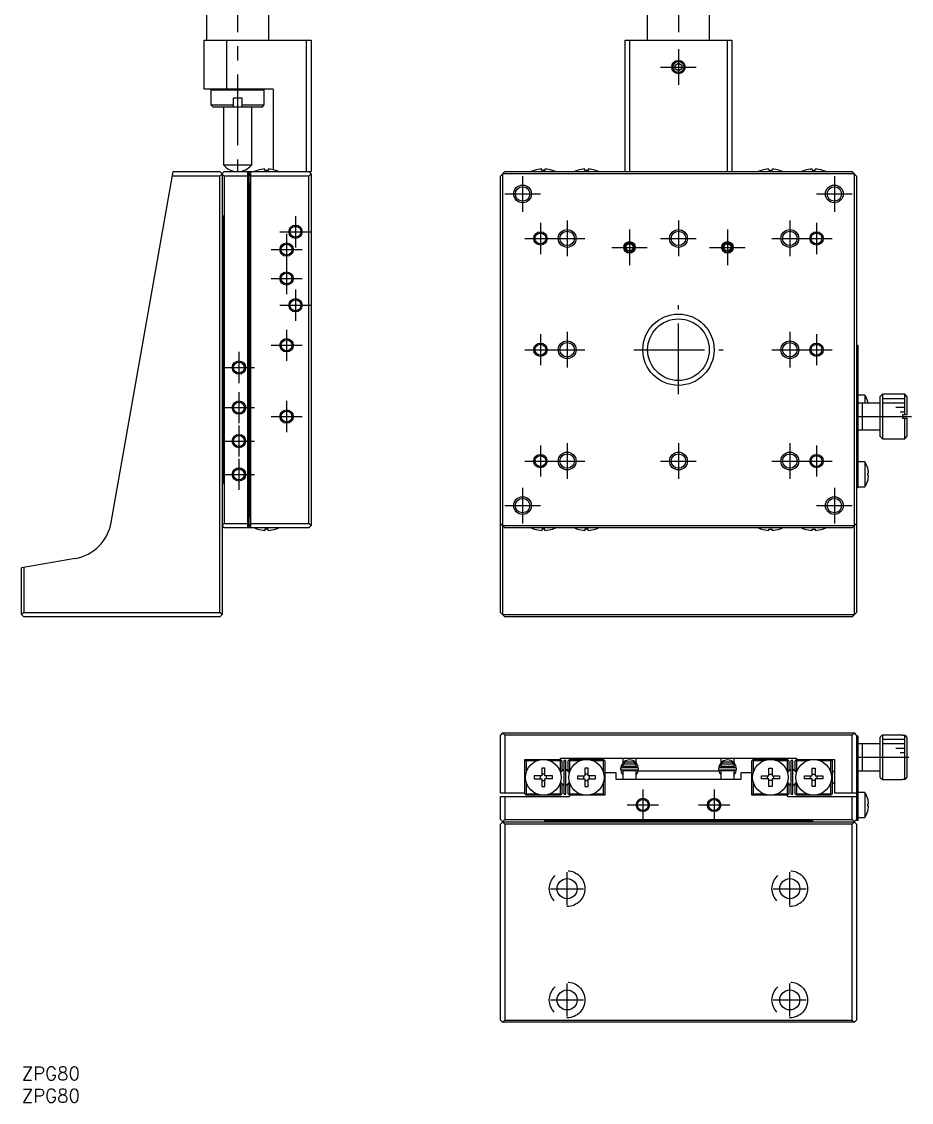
# Model space of a CAD drawing. Extents: x 0 to 448, y -8 to 412.
# Drawn here: x 0 to 199.8, y -8 to 234.7 of the extents above; entities that cross this region are included whole.
import ezdxf

# ---------------------------------------------------------------- set-up
doc = ezdxf.new("R2010")
doc.units = 0
doc.header["$LTSCALE"] = 0.5
doc.linetypes.add('CENTER', pattern=[50.8, 31.75, -6.35, 6.35, -6.35])
doc.linetypes.add('DASHED', pattern=[19.05, 12.7, -6.35])
for name, color, linetype in [('MSM_CENTER', 1, 'CENTER'), ('MSM_CONTINUOUS', 7, 'CONTINUOUS'), ('MSM_DASHED', 4, 'DASHED'), ('MSM_NARROW', 5, 'CONTINUOUS'), ('MSM_PART_NUMBER', 7, 'CONTINUOUS')]:
    doc.layers.add(name, color=color, linetype=linetype)
doc.styles.get("Standard").update_dxf_attribs({"font": 'txt.shx', "height": 3, "bigfont": 'bigfont.shx'})

# ---------------------------------------------------------------- blocks, each defined once
blk = doc.blocks.new('*U2')
at = {"layer": 'MSM_PART_NUMBER'}
blk.add_text('ZPG80', height=3, dxfattribs=at).set_placement((0, -3))
blk = doc.blocks.new('*U3')
at = {"layer": 'MSM_PART_NUMBER'}
blk.add_text('ZPG80', height=3, dxfattribs=at).set_placement((0, -8))

msp = doc.modelspace()

# ---------------------------------------------------------------- linework, layer by layer
at = {"layer": 'MSM_CENTER'}
for p, q in [((48.5, 299.041977), (48.5, 201.041977)), ((147.494689, 299.041977), (147.494689, 230.541977)), ((147.494689, 228.541977), (147.494689, 220.541977)), ((143.494689, 224.541977), (151.494689, 224.541977)), ((112.494689, 200.041977), (112.494689, 192.041977)), ((182.494689, 200.041977), (182.494689, 192.041977)), ((108.494689, 196.041977), (116.494689, 196.041977)), ((178.494689, 196.041977), (186.494689, 196.041977)), ((61.5, 191.041977), (61.5, 184.041977)), ((116.494689, 189.541977), (116.494689, 182.541977)), ((122.494689, 190.041977), (122.494689, 182.041977)), ((147.494689, 190.041977), (147.494689, 182.041977)), ((172.494689, 190.041977), (172.494689, 182.041977)), ((178.494689, 189.541977), (178.494689, 182.541977)), ((58, 187.541977), (65, 187.541977)), ((59.5, 187.041977), (59.5, 173.541977)), ((136.494689, 188.041977), (136.494689, 180.041977)), ((158.494689, 188.041977), (158.494689, 180.041977)), ((112.994689, 186.041977), (126.494689, 186.041977)), ((143.494689, 186.041977), (151.494689, 186.041977)), ((168.494689, 186.041977), (181.994689, 186.041977)), ((56, 183.541977), (63, 183.541977)), ((132.494689, 184.041977), (140.494689, 184.041977)), ((154.494689, 184.041977), (162.494689, 184.041977)), ((56, 177.041977), (63, 177.041977)), ((61.5, 174.541977), (61.5, 167.541977)), ((58, 171.041977), (65, 171.041977)), ((147.494689, 151.041977), (147.494689, 171.041977)), ((59.5, 165.541977), (59.5, 158.541977)), ((116.494689, 164.541977), (116.494689, 157.541977)), ((122.494689, 165.041977), (122.494689, 157.041977)), ((172.494689, 165.041977), (172.494689, 157.041977)), ((178.494689, 164.541977), (178.494689, 157.541977)), ((48.8, 160.541977), (48.8, 153.541977)), ((56, 162.041977), (63, 162.041977)), ((112.994689, 161.041977), (126.494689, 161.041977)), ((137.494689, 161.041977), (157.494689, 161.041977)), ((168.494689, 161.041977), (181.994689, 161.041977)), ((45.3, 157.041977), (52.3, 157.041977)), ((48.8, 151.541977), (48.8, 144.541977)), ((59.5, 149.541977), (59.5, 142.541977)), ((45.3, 148.041977), (52.3, 148.041977)), ((56, 146.041977), (63, 146.041977)), ((187.794689, 146.041977), (199.794689, 146.041977)), ((48.8, 144.041977), (48.8, 137.041977)), ((45.3, 140.541977), (52.3, 140.541977)), ((116.494689, 139.541977), (116.494689, 132.541977)), ((122.494689, 140.041977), (122.494689, 132.041977)), ((147.494689, 140.041977), (147.494689, 132.041977)), ((172.494689, 140.041977), (172.494689, 132.041977)), ((178.494689, 139.541977), (178.494689, 132.541977)), ((48.8, 136.541977), (48.8, 129.541977)), ((112.994689, 136.041977), (126.494689, 136.041977)), ((143.494689, 136.041977), (151.494689, 136.041977)), ((168.494689, 136.041977), (181.994689, 136.041977)), ((45.3, 133.041977), (52.3, 133.041977)), ((112.494689, 130.041977), (112.494689, 122.041977)), ((182.494689, 130.041977), (182.494689, 122.041977)), ((108.494689, 126.041977), (116.494689, 126.041977)), ((178.494689, 126.041977), (186.494689, 126.041977)), ((187.794689, 69.5), (199.244689, 69.5)), ((139.494689, 62.3), (139.494689, 55.3)), ((155.494689, 62.3), (155.494689, 55.3)), ((135.994689, 58.8), (142.994689, 58.8)), ((151.994689, 58.8), (158.994689, 58.8)), ((122.494689, 36.3), (122.494689, 43.7)), ((172.494689, 36.3), (172.494689, 43.7)), ((118.794689, 40), (126.194689, 40)), ((168.794689, 40), (176.194689, 40)), ((122.494689, 11.3), (122.494689, 18.7)), ((172.494689, 11.3), (172.494689, 18.7)), ((118.794689, 15), (126.194689, 15)), ((168.794689, 15), (176.194689, 15))]:
    msp.add_line(p, q, dxfattribs=at)
at = {"layer": 'MSM_CONTINUOUS'}
for p, q in [((41.5, 247.541977), (41.5, 230.541977)), ((55.5, 230.541977), (55.5, 247.541977)), ((140.494689, 247.541977), (140.494689, 230.541977)), ((154.494689, 230.541977), (154.494689, 247.541977)), ((41, 219.541977), (41, 230.541977)), ((41, 230.541977), (65, 230.541977)), ((46, 230.541977), (46, 219.541977)), ((64, 201.041977), (64, 230.541977)), ((65, 230.541977), (65, 201.041977)), ((135.494689, 201.041977), (135.494689, 230.541977)), ((135.494689, 230.541977), (159.494689, 230.541977)), ((136.494689, 230.541977), (136.494689, 201.041977)), ((158.494689, 201.041977), (158.494689, 230.541977)), ((159.494689, 230.541977), (159.494689, 201.041977)), ((146.744689, 224.97499), (147.494689, 225.408003)), ((146.744689, 224.108965), (146.744689, 224.97499)), ((147.494689, 223.675952), (146.744689, 224.108965)), ((147.494689, 225.408003), (148.244689, 224.97499)), ((148.244689, 224.108965), (147.494689, 223.675952)), ((148.244689, 224.97499), (148.244689, 224.108965)), ((56.5, 219.541977), (41, 219.541977)), ((42.7, 219.541977), (42.5, 219.341977)), ((42.5, 219.341977), (42.5, 216.041977)), ((54.5, 219.341977), (42.5, 219.341977)), ((54.5, 219.341977), (54.3, 219.541977)), ((54.5, 216.041977), (54.5, 219.341977)), ((56.5, 219.541977), (56.5, 201.456279)), ((42.5, 216.041977), (47.499999, 216.041977)), ((42.5, 216.041977), (43, 215.541977)), ((49.499999, 217.541977), (47.499999, 217.541977)), ((47.499999, 217.541977), (47.499999, 215.541977)), ((49.499999, 215.541977), (49.499999, 217.541977)), ((49.499999, 216.041977), (54.5, 216.041977)), ((54, 215.541977), (54.5, 216.041977)), ((54, 215.541977), (43, 215.541977)), ((45.325, 215.541977), (45.325, 202.609157)), ((51.675, 202.609157), (51.675, 215.541977)), ((45.325, 202.609157), (51.675, 202.609157)), ((54.64, 201.30456), (54.64, 201.622008)), ((55.36, 201.622008), (55.36, 201.30456)), ((116.784689, 201.30456), (116.784689, 201.622008)), ((117.504689, 201.622008), (117.504689, 201.30456)), ((126.484689, 201.30456), (126.484689, 201.622008)), ((127.204689, 201.622008), (127.204689, 201.30456)), ((167.784689, 201.622008), (167.784689, 201.30456)), ((168.504689, 201.30456), (168.504689, 201.622008)), ((177.484689, 201.622008), (177.484689, 201.30456)), ((178.204689, 201.30456), (178.204689, 201.622008)), ((20.110243, 122.269259), (34, 201.041977)), ((44.5, 200.041977), (33.823673, 200.041977)), ((34, 201.041977), (44.5, 201.041977)), ((44.5, 200.041977), (45.5, 201.041977)), ((45.5, 200.041977), (44.5, 201.041977)), ((44.5, 102.041977), (44.5, 200.041977)), ((45, 200.541977), (45, 101.541977)), ((45.5, 201.041977), (65, 201.041977)), ((45.5, 200.041977), (45.5, 122.041977)), ((50.7, 200.041977), (45.5, 200.041977)), ((50.7, 201.041977), (50.7, 121.041977)), ((51, 201.041977), (51, 121.041977)), ((51, 200.265453), (51.5, 200.265453)), ((51.5, 121.041977), (51.5, 201.041977)), ((64.5, 200.041977), (51.5, 200.041977)), ((52.964569, 201.30456), (52.960156, 201.313609)), ((55.36, 201.30456), (54.64, 201.30456)), ((57.039844, 201.313609), (57.03543, 201.30456)), ((65, 200.541977), (64.5, 201.041977)), ((64.5, 200.041977), (65, 200.541977)), ((64.5, 122.041977), (64.5, 200.041977)), ((65, 200.541977), (65, 121.541977)), ((107.494689, 200.041977), (108.494689, 201.041977)), ((107.494689, 102.041977), (107.494689, 200.041977)), ((186.994689, 200.541977), (107.994689, 200.541977)), ((107.994689, 200.541977), (107.994689, 101.541977)), ((108.494689, 201.041977), (186.494689, 201.041977)), ((115.109259, 201.30456), (115.104845, 201.313609)), ((117.504689, 201.30456), (116.784689, 201.30456)), ((119.184533, 201.313609), (119.18012, 201.30456)), ((124.809259, 201.30456), (124.804845, 201.313609)), ((127.204689, 201.30456), (126.484689, 201.30456)), ((128.884533, 201.313609), (128.88012, 201.30456)), ((166.104845, 201.313609), (166.109259, 201.30456)), ((167.784689, 201.30456), (168.504689, 201.30456)), ((170.18012, 201.30456), (170.184533, 201.313609)), ((175.804845, 201.313609), (175.809259, 201.30456)), ((177.484689, 201.30456), (178.204689, 201.30456)), ((179.88012, 201.30456), (179.884533, 201.313609)), ((186.494689, 201.041977), (187.494689, 200.041977)), ((186.994689, 101.541977), (186.994689, 200.541977)), ((187.494689, 200.041977), (187.494689, 102.041977)), ((51, 198.541977), (51.5, 198.541977)), ((51.3, 198.541977), (51, 198.241977)), ((51.15, 198.391977), (51.3, 198.241977)), ((51.3, 198.241977), (51.3, 123.841977)), ((51.5, 198.241977), (51.3, 198.241977)), ((45, 191.241977), (45.2, 191.041977)), ((45.2, 191.041977), (45.2, 131.041977)), ((187.494689, 162.041977), (187.794689, 162.041977)), ((187.794689, 162.041977), (187.794689, 130.041977)), ((189.337152, 150.841977), (187.794689, 150.841977)), ((189.337152, 150.841977), (189.337152, 149.041977)), ((193.294689, 151.041977), (192.794689, 150.541977)), ((192.794689, 141.541977), (192.794689, 150.541977)), ((193.294689, 151.041977), (193.294689, 141.041977)), ((198.294689, 151.041977), (193.294689, 151.041977)), ((198.294689, 146.441977), (198.294689, 151.041977)), ((198.794689, 150.541977), (198.294689, 151.041977)), ((198.794689, 150.541977), (198.794689, 146.441977)), ((192.794689, 149.041977), (187.794689, 149.041977)), ((188.794689, 143.041977), (188.794689, 149.041977)), ((189.987894, 149.441116), (189.994062, 149.444125)), ((197.794689, 146.441977), (197.794689, 145.641977)), ((198.794689, 146.441977), (197.794689, 146.441977)), ((197.794689, 145.641977), (198.794689, 145.641977)), ((198.294689, 141.041977), (198.294689, 145.641977)), ((198.794689, 145.641977), (198.794689, 141.541977)), ((187.794689, 143.041977), (192.794689, 143.041977)), ((192.794689, 141.541977), (193.294689, 141.041977)), ((193.294689, 141.041977), (198.294689, 141.041977)), ((198.294689, 141.041977), (198.794689, 141.541977)), ((189.337152, 135.841977), (187.794689, 135.841977)), ((189.337152, 135.841977), (189.337152, 130.241977)), ((189.987894, 134.441116), (189.994062, 134.444125)), ((189.987894, 133.301977), (190.181151, 133.301977)), ((189.987894, 132.781977), (189.987894, 133.301977)), ((190.181151, 132.781977), (189.987894, 132.781977)), ((189.994062, 131.63983), (189.987894, 131.642838)), ((45.2, 131.041977), (45, 130.841977)), ((187.794689, 130.041977), (187.494689, 130.041977)), ((187.794689, 130.241977), (189.337152, 130.241977)), ((51, 123.841977), (51.3, 123.541977)), ((51.3, 123.841977), (51.15, 123.691977)), ((51.3, 123.841977), (51.5, 123.841977)), ((45, 121.541977), (45.5, 122.041977)), ((45.5, 121.041977), (45, 121.541977)), ((45.5, 122.041977), (50.7, 122.041977)), ((51, 123.541977), (51.5, 123.541977)), ((51, 121.818502), (51.5, 121.818502)), ((51.5, 122.041977), (64.5, 122.041977)), ((65, 121.541977), (64.5, 122.041977)), ((64.5, 121.041977), (65, 121.541977)), ((108.494689, 121.041977), (107.494689, 122.041977)), ((107.994689, 121.541977), (186.994689, 121.541977)), ((187.494689, 122.041977), (186.494689, 121.041977)), ((64.5, 121.041977), (45.5, 121.041977)), ((52.964569, 120.779395), (52.960156, 120.770346)), ((55.36, 120.779395), (54.64, 120.779395)), ((54.64, 120.779395), (54.64, 120.461946)), ((55.36, 120.461946), (55.36, 120.779395)), ((57.039844, 120.770346), (57.03543, 120.779395)), ((186.494689, 121.041977), (108.494689, 121.041977)), ((115.109259, 120.779395), (115.104845, 120.770346)), ((117.504689, 120.779395), (116.784689, 120.779395)), ((116.784689, 120.779395), (116.784689, 120.461946)), ((117.504689, 120.461946), (117.504689, 120.779395)), ((119.184533, 120.770346), (119.18012, 120.779395)), ((124.809259, 120.779395), (124.804845, 120.770346)), ((127.204689, 120.779395), (126.484689, 120.779395)), ((126.484689, 120.779395), (126.484689, 120.461946)), ((127.204689, 120.461946), (127.204689, 120.779395)), ((128.884533, 120.770346), (128.88012, 120.779395)), ((166.104845, 120.770346), (166.109259, 120.779395)), ((167.784689, 120.779395), (168.504689, 120.779395)), ((167.784689, 120.461946), (167.784689, 120.779395)), ((168.504689, 120.779395), (168.504689, 120.461946)), ((170.18012, 120.779395), (170.184533, 120.770346)), ((175.804845, 120.770346), (175.809259, 120.779395)), ((177.484689, 120.779395), (178.204689, 120.779395)), ((177.484689, 120.461946), (177.484689, 120.779395)), ((178.204689, 120.779395), (178.204689, 120.461946)), ((179.88012, 120.779395), (179.884533, 120.770346)), ((11.998649, 114.157663), (0, 112.041977)), ((0, 101.541977), (0, 112.041977)), ((0.5, 112.130141), (0.5, 102.041977)), ((0.5, 102.041977), (0, 101.541977)), ((0.5, 102.041977), (44.5, 102.041977)), ((45, 101.541977), (44.5, 102.041977)), ((108.494689, 101.041977), (107.494689, 102.041977)), ((187.494689, 102.041977), (186.494689, 101.041977)), ((0, 101.541977), (0.5, 101.041977)), ((44.5, 101.041977), (0.5, 101.041977)), ((44.5, 101.041977), (45, 101.541977)), ((107.994689, 101.541977), (186.994689, 101.541977)), ((186.494689, 101.041977), (108.494689, 101.041977)), ((107.994689, 75), (107.494689, 74.5)), ((107.494689, 61.5), (107.494689, 74.5)), ((108.494689, 74.5), (107.994689, 75)), ((107.994689, 75), (186.994689, 75)), ((108.494689, 74.5), (108.494689, 61.5)), ((186.494689, 74.5), (108.494689, 74.5)), ((186.994689, 75), (186.494689, 74.5)), ((186.494689, 61.5), (186.494689, 74.5)), ((187.494689, 74.5), (186.994689, 75)), ((187.494689, 74.5), (187.494689, 55.3)), ((187.494689, 74.3), (187.794689, 74.3)), ((187.794689, 74.3), (187.794689, 55.3)), ((193.294689, 74.5), (192.794689, 74)), ((192.794689, 65), (192.794689, 74)), ((193.294689, 74.5), (193.294689, 64.5)), ((197.794689, 74.5), (193.294689, 74.5)), ((197.794689, 74.5), (197.794689, 74.483974)), ((197.794689, 74.483974), (198.294689, 74.483974)), ((198.294689, 64.516025), (198.294689, 74.483974)), ((198.294689, 74.483974), (198.794689, 73.982187)), ((198.794689, 73.982187), (198.794689, 65.017813)), ((192.794689, 72.5), (187.794689, 72.5)), ((188.794689, 66.5), (188.794689, 72.5)), ((112.994689, 69), (120.994689, 69)), ((112.994689, 61.3), (112.994689, 69)), ((112.994689, 68.7), (113.294689, 69)), ((113.294689, 68.7), (113.144689, 68.85)), ((115.624821, 68.7), (113.294689, 68.7)), ((113.294689, 68.7), (113.294689, 66.085126)), ((120.994689, 68.7), (118.664558, 68.7)), ((120.994689, 69.3), (173.994689, 69.3)), ((120.994689, 69), (120.994689, 69.3)), ((120.994689, 69), (121.294689, 68.7)), ((121.144689, 68.85), (120.994689, 68.7)), ((120.994689, 66.209708), (120.994689, 68.7)), ((121.294689, 68.7), (121.294689, 66.509708)), ((122.194689, 68.8), (121.794689, 68.8)), ((121.794689, 61.2), (121.794689, 68.8)), ((122.194689, 61.2), (122.194689, 68.8)), ((122.694689, 68.7), (122.994689, 69)), ((122.694689, 66.509708), (122.694689, 68.7)), ((122.994689, 68.7), (122.844689, 68.85)), ((122.994689, 69), (130.694689, 69)), ((122.994689, 68.7), (122.994689, 66.209708)), ((125.324821, 68.7), (122.994689, 68.7)), ((130.694689, 68.7), (128.364558, 68.7)), ((130.694689, 69), (130.994689, 68.7)), ((130.844689, 68.85), (130.694689, 68.7)), ((130.694689, 66.085126), (130.694689, 68.7)), ((130.994689, 68.7), (130.994689, 61)), ((134.994689, 69.3), (134.994689, 68.212667)), ((134.994689, 68), (134.994689, 67.5)), ((137.994689, 68), (134.994689, 68)), ((135.049006, 68), (135.578174, 68.5)), ((135.578174, 68.5), (137.411204, 68.5)), ((137.411204, 68.5), (137.940372, 68)), ((137.994689, 68.25042), (137.994689, 69.3)), ((137.994689, 67.5), (137.994689, 68)), ((156.994689, 69.3), (156.994689, 68.212667)), ((156.994689, 68), (156.994689, 67.5)), ((159.994689, 68), (156.994689, 68)), ((157.049006, 68), (157.578174, 68.5)), ((157.578174, 68.5), (159.411204, 68.5)), ((159.411204, 68.5), (159.940372, 68)), ((159.994689, 68.25042), (159.994689, 69.3)), ((159.994689, 67.5), (159.994689, 68)), ((164.294689, 69), (163.994689, 68.7)), ((163.994689, 61), (163.994689, 68.7)), ((164.294689, 68.7), (164.144689, 68.85)), ((164.294689, 69), (171.994689, 69)), ((164.294689, 68.7), (164.294689, 66.085126)), ((166.624821, 68.7), (164.294689, 68.7)), ((171.994689, 68.7), (169.664558, 68.7)), ((171.994689, 69), (172.294689, 68.7)), ((172.144689, 68.85), (171.994689, 68.7)), ((171.994689, 66.209708), (171.994689, 68.7)), ((172.294689, 68.7), (172.294689, 66.509708)), ((173.194689, 68.8), (172.794689, 68.8)), ((172.794689, 61.2), (172.794689, 68.8)), ((173.194689, 61.2), (173.194689, 68.8)), ((173.694689, 68.7), (173.994689, 69)), ((173.694689, 66.509708), (173.694689, 68.7)), ((173.994689, 68.7), (173.844689, 68.85)), ((173.994689, 69.3), (173.994689, 69)), ((173.994689, 69), (182.494689, 69)), ((173.994689, 68.7), (173.994689, 66.209708)), ((176.324821, 68.7), (173.994689, 68.7)), ((181.694689, 68.7), (179.364558, 68.7)), ((181.994689, 68.7), (181.694689, 69)), ((181.844689, 68.85), (181.694689, 68.7)), ((181.694689, 66.085126), (181.694689, 68.7)), ((181.994689, 68.7), (181.994689, 61.3)), ((182.494689, 69), (182.494689, 61.5)), ((117.504689, 67.03543), (116.784689, 67.03543)), ((116.784689, 67.03543), (116.784689, 65.36)), ((117.504689, 65.688029), (116.784689, 65.688029)), ((117.504689, 65.36), (117.504689, 67.03543)), ((120.966278, 66.181297), (121.294689, 66.509708)), ((121.794689, 66.92132), (120.986644, 66.113275)), ((123.002734, 66.113275), (122.194689, 66.92132)), ((122.194689, 66.850609), (122.987179, 66.058119)), ((122.694684, 66.509703), (123.023101, 66.181297)), ((127.204689, 67.03543), (126.484689, 67.03543)), ((126.484689, 67.03543), (126.484689, 65.36)), ((127.204689, 65.688029), (126.484689, 65.688029)), ((127.204689, 65.36), (127.204689, 67.03543)), ((133.494689, 66), (130.994689, 66)), ((133.494689, 64.5), (133.494689, 66)), ((134.651136, 67.643659), (134.512344, 66.936708)), ((134.612773, 67.445706), (134.611792, 67.409849)), ((134.611792, 67.409849), (134.612601, 67.373988)), ((134.612601, 67.373988), (134.615197, 67.338211)), ((134.615539, 67.481471), (134.612773, 67.445706)), ((134.615197, 67.338211), (134.619572, 67.302607)), ((134.620086, 67.517057), (134.615539, 67.481471)), ((134.619572, 67.302607), (134.625718, 67.267262)), ((134.626402, 67.552376), (134.620086, 67.517057)), ((134.625718, 67.267262), (134.633618, 67.232263)), ((134.634472, 67.587341), (134.626402, 67.552376)), ((134.633618, 67.232263), (134.643254, 67.197697)), ((134.644277, 67.621866), (134.634472, 67.587341)), ((134.643254, 67.197697), (134.654602, 67.163648)), ((134.655792, 67.655864), (134.644277, 67.621866)), ((134.672471, 67.696539), (134.651136, 67.643659)), ((134.654602, 67.163648), (134.667634, 67.1302)), ((134.668252, 67.687509), (134.655792, 67.655864)), ((134.667634, 67.1302), (134.669553, 67.125658)), ((134.669885, 67.689021), (134.668252, 67.687509)), ((134.673196, 67.689808), (134.669885, 67.689021)), ((134.672731, 67.69651), (134.918609, 67.617275)), ((134.68723, 67.729463), (134.672762, 67.696422)), ((134.677609, 67.68989), (134.673196, 67.689808)), ((134.68334, 67.689374), (134.677609, 67.68989)), ((134.690352, 67.688264), (134.68334, 67.689374)), ((134.698597, 67.686568), (134.690352, 67.688264)), ((134.708022, 67.684295), (134.698597, 67.686568)), ((134.718563, 67.681463), (134.708022, 67.684295)), ((134.730149, 67.678089), (134.718563, 67.681463)), ((134.742705, 67.674196), (134.730149, 67.678089)), ((138.286298, 67.13586), (134.736298, 67.13586)), ((134.736298, 66.68586), (138.286298, 66.68586)), ((134.756145, 67.669809), (134.742705, 67.674196)), ((134.770381, 67.664959), (134.756145, 67.669809)), ((134.785318, 67.659677), (134.770381, 67.664959)), ((134.800856, 67.653999), (134.785318, 67.659677)), ((134.816893, 67.647962), (134.800856, 67.653999)), ((134.83332, 67.641607), (134.816893, 67.647962)), ((134.850028, 67.634976), (134.83332, 67.641607)), ((134.866908, 67.628112), (134.850028, 67.634976)), ((134.883845, 67.621063), (134.866908, 67.628112)), ((134.900727, 67.613874), (134.883845, 67.621063)), ((134.917441, 67.606594), (134.900727, 67.613874)), ((134.933878, 67.599271), (134.917441, 67.606594)), ((134.918609, 67.617275), (134.994697, 67.581401)), ((134.949926, 67.591954), (134.933878, 67.599271)), ((134.965479, 67.584692), (134.949926, 67.591954)), ((134.980433, 67.577532), (134.965479, 67.584692)), ((134.994689, 67.570523), (134.980433, 67.577532)), ((134.994689, 67.5), (137.994689, 67.5)), ((134.994689, 66.5), (134.994689, 64.5)), ((138.005799, 66.5), (134.994689, 66.5)), ((135.061827, 67.412598), (135.0624, 67.426236)), ((135.061947, 67.39895), (135.061827, 67.412598)), ((135.062757, 67.385328), (135.061947, 67.39895)), ((135.0624, 67.426236), (135.063663, 67.43983)), ((135.064256, 67.371767), (135.062757, 67.385328)), ((135.063663, 67.43983), (135.065613, 67.453343)), ((135.066439, 67.358304), (135.064256, 67.371767)), ((135.065613, 67.453343), (135.068246, 67.46674)), ((135.069299, 67.344971), (135.066439, 67.358304)), ((135.068246, 67.46674), (135.071553, 67.479987)), ((135.072828, 67.331804), (135.069299, 67.344971)), ((135.071553, 67.479987), (135.075526, 67.493048)), ((135.077015, 67.318836), (135.072828, 67.331804)), ((135.075526, 67.493048), (135.07795, 67.500028)), ((135.081848, 67.3061), (135.077015, 67.318836)), ((135.087314, 67.293627), (135.081848, 67.3061)), ((135.084068, 67.3), (135.494689, 67.3)), ((135.093398, 67.281449), (135.087314, 67.293627)), ((135.100082, 67.269596), (135.093398, 67.281449)), ((135.107349, 67.258096), (135.100082, 67.269596)), ((135.115178, 67.246978), (135.107349, 67.258096)), ((135.12355, 67.236267), (135.115178, 67.246978)), ((135.132441, 67.22599), (135.12355, 67.236267)), ((135.14183, 67.21617), (135.132441, 67.22599)), ((135.151691, 67.206831), (135.14183, 67.21617)), ((135.162, 67.197994), (135.151691, 67.206831)), ((135.17273, 67.189679), (135.162, 67.197994)), ((135.183855, 67.181905), (135.17273, 67.189679)), ((135.195347, 67.17469), (135.183855, 67.181905)), ((135.207179, 67.168049), (135.195347, 67.17469)), ((135.21932, 67.161999), (135.207179, 67.168049)), ((135.231743, 67.156552), (135.21932, 67.161999)), ((135.244417, 67.15172), (135.231743, 67.156552)), ((135.257311, 67.147515), (135.244417, 67.15172)), ((135.270395, 67.143945), (135.257311, 67.147515)), ((135.283638, 67.141019), (135.270395, 67.143945)), ((135.297009, 67.138743), (135.283638, 67.141019)), ((135.310475, 67.137122), (135.297009, 67.138743)), ((135.324005, 67.136161), (135.310475, 67.137122)), ((135.336854, 67.13586), (135.324005, 67.136161)), ((135.494689, 67.5), (135.494689, 67.13586)), ((135.494689, 66.68586), (135.494689, 66.5)), ((137.494689, 67.13586), (137.494689, 67.5)), ((137.494689, 67.3), (137.938525, 67.3)), ((137.494689, 66.5), (137.494689, 66.68586)), ((137.691247, 67.135916), (137.685741, 67.13586)), ((137.7048, 67.13652), (137.691247, 67.135916)), ((137.71831, 67.137785), (137.7048, 67.13652)), ((137.731744, 67.139708), (137.71831, 67.137785)), ((137.74507, 67.142286), (137.731744, 67.139708)), ((137.758257, 67.145513), (137.74507, 67.142286)), ((137.771274, 67.149382), (137.758257, 67.145513)), ((137.784088, 67.153885), (137.771274, 67.149382)), ((137.796669, 67.159012), (137.784088, 67.153885)), ((137.808987, 67.164753), (137.796669, 67.159012)), ((137.821011, 67.171094), (137.808987, 67.164753)), ((137.832711, 67.178021), (137.821011, 67.171094)), ((137.844059, 67.18552), (137.832711, 67.178021)), ((137.855026, 67.193572), (137.844059, 67.18552)), ((137.865585, 67.20216), (137.855026, 67.193572)), ((137.875707, 67.211264), (137.865585, 67.20216)), ((137.885369, 67.220863), (137.875707, 67.211264)), ((137.894543, 67.230934), (137.885369, 67.220863)), ((137.903206, 67.241453), (137.894543, 67.230934)), ((137.911336, 67.252395), (137.903206, 67.241453)), ((137.918909, 67.263734), (137.911336, 67.252395)), ((137.925907, 67.275441), (137.918909, 67.263734)), ((137.932309, 67.287487), (137.925907, 67.275441)), ((137.938099, 67.299843), (137.932309, 67.287487)), ((137.943259, 67.312478), (137.938099, 67.299843)), ((137.947777, 67.325358), (137.943259, 67.312478)), ((137.944654, 67.500004), (137.94481, 67.499571)), ((137.94481, 67.499571), (137.94911, 67.486636)), ((137.945273, 67.500148), (138.045535, 67.135889)), ((137.951638, 67.338452), (137.947777, 67.325358)), ((137.94911, 67.486636), (137.952752, 67.473496)), ((137.954833, 67.351726), (137.951638, 67.338452)), ((137.952752, 67.473496), (137.955726, 67.460185)), ((137.957353, 67.365145), (137.954833, 67.351726)), ((137.955726, 67.460185), (137.958023, 67.446738)), ((137.959189, 67.378674), (137.957353, 67.365145)), ((137.958023, 67.446738), (137.959636, 67.433188)), ((137.960338, 67.392279), (137.959189, 67.378674)), ((137.959636, 67.433188), (137.960562, 67.419571)), ((137.960796, 67.405923), (137.960338, 67.392279)), ((137.960562, 67.419571), (137.960796, 67.405923)), ((137.994689, 64.5), (137.994689, 66.5)), ((138.045214, 66.68581), (137.995055, 66.460787)), ((138.353748, 67.687209), (138.340779, 67.717284)), ((138.350058, 67.693662), (138.349861, 67.696367)), ((138.374431, 67.633982), (138.354343, 67.687509)), ((138.467824, 66.5), (156.554722, 66.5)), ((156.651136, 67.643659), (156.512344, 66.936708)), ((156.612773, 67.445706), (156.611792, 67.409849)), ((156.611792, 67.409849), (156.612601, 67.373988)), ((156.612601, 67.373988), (156.615197, 67.338211)), ((156.615539, 67.481471), (156.612773, 67.445706)), ((156.615197, 67.338211), (156.619572, 67.302607)), ((156.620086, 67.517057), (156.615539, 67.481471)), ((156.619572, 67.302607), (156.625718, 67.267262)), ((156.626402, 67.552376), (156.620086, 67.517057)), ((156.625718, 67.267262), (156.633618, 67.232263)), ((156.634472, 67.587341), (156.626402, 67.552376)), ((156.633618, 67.232263), (156.643254, 67.197697)), ((156.644277, 67.621866), (156.634472, 67.587341)), ((156.643254, 67.197697), (156.654602, 67.163648)), ((156.655792, 67.655864), (156.644277, 67.621866)), ((156.669478, 67.689122), (156.651136, 67.643659)), ((156.654602, 67.163648), (156.667634, 67.1302)), ((156.668252, 67.687509), (156.655792, 67.655864)), ((156.667634, 67.1302), (156.669553, 67.125658)), ((156.669909, 67.689032), (156.668252, 67.687509)), ((156.68723, 67.729463), (156.669636, 67.689058)), ((156.673278, 67.689816), (156.669909, 67.689032)), ((156.672731, 67.69651), (156.918609, 67.617275)), ((156.677715, 67.689885), (156.673278, 67.689816)), ((156.683467, 67.689358), (156.677715, 67.689885)), ((156.690497, 67.688237), (156.683467, 67.689358)), ((156.698757, 67.686532), (156.690497, 67.688237)), ((156.708194, 67.684251), (156.698757, 67.686532)), ((156.718743, 67.681412), (156.708194, 67.684251)), ((156.730335, 67.678033), (156.718743, 67.681412)), ((156.742893, 67.674136), (156.730335, 67.678033)), ((160.286298, 67.13586), (156.736298, 67.13586)), ((156.736298, 66.68586), (160.286298, 66.68586)), ((156.756333, 67.669747), (156.742893, 67.674136)), ((156.770566, 67.664895), (156.756333, 67.669747)), ((156.785497, 67.659613), (156.770566, 67.664895)), ((156.801028, 67.653935), (156.785497, 67.659613)), ((156.817054, 67.6479), (156.801028, 67.653935)), ((156.83347, 67.641548), (156.817054, 67.6479)), ((156.850165, 67.634921), (156.83347, 67.641548)), ((156.86703, 67.628062), (156.850165, 67.634921)), ((156.883952, 67.621018), (156.86703, 67.628062)), ((156.900818, 67.613835), (156.883952, 67.621018)), ((156.917516, 67.606561), (156.900818, 67.613835)), ((156.933936, 67.599245), (156.917516, 67.606561)), ((156.918609, 67.617275), (156.994697, 67.581401)), ((156.949968, 67.591934), (156.933936, 67.599245)), ((156.965506, 67.584678), (156.949968, 67.591934)), ((156.980446, 67.577526), (156.965506, 67.584678)), ((156.994689, 67.570523), (156.980446, 67.577526)), ((156.994689, 67.5), (159.994689, 67.5)), ((159.994689, 66.5), (156.994689, 66.5)), ((156.994689, 66.5), (156.994689, 64.5)), ((157.061827, 67.412598), (157.0624, 67.426236)), ((157.061947, 67.39895), (157.061827, 67.412598)), ((157.062757, 67.385328), (157.061947, 67.39895)), ((157.0624, 67.426236), (157.063663, 67.43983)), ((157.064256, 67.371767), (157.062757, 67.385328)), ((157.063663, 67.43983), (157.065613, 67.453343)), ((157.066439, 67.358304), (157.064256, 67.371767)), ((157.065613, 67.453343), (157.068246, 67.46674)), ((157.069299, 67.344971), (157.066439, 67.358304)), ((157.068246, 67.46674), (157.071553, 67.479987)), ((157.072828, 67.331804), (157.069299, 67.344971)), ((157.071553, 67.479987), (157.075526, 67.493048)), ((157.077015, 67.318836), (157.072828, 67.331804)), ((157.075526, 67.493048), (157.07795, 67.500028)), ((157.081848, 67.3061), (157.077015, 67.318836)), ((157.087314, 67.293627), (157.081848, 67.3061)), ((157.084068, 67.3), (157.494689, 67.3)), ((157.093398, 67.281449), (157.087314, 67.293627)), ((157.100082, 67.269596), (157.093398, 67.281449)), ((157.107349, 67.258096), (157.100082, 67.269596)), ((157.115178, 67.246978), (157.107349, 67.258096)), ((157.12355, 67.236267), (157.115178, 67.246978)), ((157.132441, 67.22599), (157.12355, 67.236267)), ((157.14183, 67.21617), (157.132441, 67.22599)), ((157.151691, 67.206831), (157.14183, 67.21617)), ((157.162, 67.197994), (157.151691, 67.206831)), ((157.17273, 67.189679), (157.162, 67.197994)), ((157.183855, 67.181905), (157.17273, 67.189679)), ((157.195347, 67.17469), (157.183855, 67.181905)), ((157.207179, 67.168049), (157.195347, 67.17469)), ((157.21932, 67.161999), (157.207179, 67.168049)), ((157.231743, 67.156552), (157.21932, 67.161999)), ((157.244417, 67.15172), (157.231743, 67.156552)), ((157.257311, 67.147515), (157.244417, 67.15172)), ((157.270395, 67.143945), (157.257311, 67.147515)), ((157.283638, 67.141019), (157.270395, 67.143945)), ((157.297009, 67.138743), (157.283638, 67.141019)), ((157.310475, 67.137122), (157.297009, 67.138743)), ((157.324005, 67.136161), (157.310475, 67.137122)), ((157.336854, 67.13586), (157.324005, 67.136161)), ((157.494689, 67.5), (157.494689, 67.13586)), ((157.494689, 66.68586), (157.494689, 66.5)), ((159.494689, 67.13586), (159.494689, 67.5)), ((159.494689, 67.3), (159.938525, 67.3)), ((159.494689, 66.5), (159.494689, 66.68586)), ((159.691247, 67.135916), (159.685741, 67.13586)), ((159.7048, 67.13652), (159.691247, 67.135916)), ((159.71831, 67.137785), (159.7048, 67.13652)), ((159.731744, 67.139708), (159.71831, 67.137785)), ((159.74507, 67.142286), (159.731744, 67.139708)), ((159.758257, 67.145513), (159.74507, 67.142286)), ((159.771274, 67.149382), (159.758257, 67.145513)), ((159.784088, 67.153885), (159.771274, 67.149382)), ((159.796669, 67.159012), (159.784088, 67.153885)), ((159.808987, 67.164753), (159.796669, 67.159012)), ((159.821011, 67.171094), (159.808987, 67.164753)), ((159.832711, 67.178021), (159.821011, 67.171094)), ((159.844059, 67.18552), (159.832711, 67.178021)), ((159.855026, 67.193572), (159.844059, 67.18552)), ((159.865585, 67.20216), (159.855026, 67.193572)), ((159.875707, 67.211264), (159.865585, 67.20216)), ((159.885369, 67.220863), (159.875707, 67.211264)), ((159.894543, 67.230934), (159.885369, 67.220863)), ((159.903206, 67.241453), (159.894543, 67.230934)), ((159.911336, 67.252395), (159.903206, 67.241453)), ((159.918909, 67.263734), (159.911336, 67.252395)), ((159.925907, 67.275441), (159.918909, 67.263734)), ((159.932309, 67.287487), (159.925907, 67.275441)), ((159.938099, 67.299843), (159.932309, 67.287487)), ((159.943259, 67.312478), (159.938099, 67.299843)), ((159.947777, 67.325358), (159.943259, 67.312478)), ((159.944654, 67.500004), (159.94481, 67.499571)), ((159.94481, 67.499571), (159.94911, 67.486636)), ((159.945273, 67.500148), (160.045535, 67.135889)), ((159.951638, 67.338452), (159.947777, 67.325358)), ((159.94911, 67.486636), (159.952752, 67.473496)), ((159.954833, 67.351726), (159.951638, 67.338452)), ((159.952752, 67.473496), (159.955726, 67.460185)), ((159.957353, 67.365145), (159.954833, 67.351726)), ((159.955726, 67.460185), (159.958023, 67.446738)), ((159.959189, 67.378674), (159.957353, 67.365145)), ((159.958023, 67.446738), (159.959636, 67.433188)), ((159.960338, 67.392279), (159.959189, 67.378674)), ((159.959636, 67.433188), (159.960562, 67.419571)), ((159.960796, 67.405923), (159.960338, 67.392279)), ((159.960562, 67.419571), (159.960796, 67.405923)), ((159.994689, 64.5), (159.994689, 66.5)), ((160.045214, 66.68581), (159.995055, 66.460787)), ((160.353748, 67.687209), (160.340779, 67.717284)), ((160.350058, 67.693662), (160.349861, 67.696367)), ((160.374431, 67.633982), (160.354343, 67.687509)), ((163.994689, 66), (161.494689, 66)), ((161.494689, 66), (161.494689, 64.5)), ((167.784689, 67.03543), (168.504689, 67.03543)), ((167.784689, 65.36), (167.784689, 67.03543)), ((167.784689, 65.688029), (168.504689, 65.688029)), ((168.504689, 67.03543), (168.504689, 65.36)), ((171.966278, 66.181297), (172.294689, 66.509708)), ((172.794689, 66.92132), (171.986644, 66.113275)), ((174.002734, 66.113275), (173.194689, 66.92132)), ((173.194689, 66.850609), (173.987179, 66.058119)), ((173.694684, 66.509703), (174.023101, 66.181297)), ((177.484689, 67.03543), (178.204689, 67.03543)), ((177.484689, 65.36), (177.484689, 67.03543)), ((177.484689, 65.688029), (178.204689, 65.688029)), ((178.204689, 67.03543), (178.204689, 65.36)), ((182.494689, 66.5), (181.994689, 66)), ((187.794689, 66.5), (192.794689, 66.5)), ((113.294689, 63.914873), (113.294689, 61.3)), ((116.784689, 65.36), (115.109259, 65.36)), ((115.109259, 65.36), (115.109259, 64.64)), ((115.109259, 64.64), (116.784689, 64.64)), ((116.45666, 65.36), (116.45666, 64.64)), ((116.784689, 64.64), (116.784689, 62.964569)), ((116.784689, 64.311971), (117.504689, 64.311971)), ((119.18012, 65.36), (117.504689, 65.36)), ((117.504689, 62.964569), (117.504689, 64.64)), ((119.18012, 64.64), (117.504689, 64.64)), ((117.832718, 64.64), (117.832718, 65.36)), ((119.18012, 64.64), (119.18012, 65.36)), ((121.294684, 63.490286), (120.966278, 63.818703)), ((120.986644, 63.886724), (121.794689, 63.078679)), ((120.994689, 61.3), (120.994689, 63.790291)), ((121.794689, 63.14939), (121.002199, 63.94188)), ((121.294689, 63.490291), (121.294689, 61.3)), ((122.194689, 63.078679), (123.002734, 63.886724)), ((123.023101, 63.818703), (122.694689, 63.490291)), ((122.694689, 61.3), (122.694689, 63.490291)), ((122.994689, 63.790291), (122.994689, 61.3)), ((124.809259, 65.36), (124.809259, 64.64)), ((124.809259, 65.36), (126.484689, 65.36)), ((124.809259, 64.64), (126.484689, 64.64)), ((126.15666, 65.36), (126.15666, 64.64)), ((126.484689, 64.64), (126.484689, 62.964569)), ((126.484689, 64.311971), (127.204689, 64.311971)), ((128.88012, 65.36), (127.204689, 65.36)), ((127.204689, 62.964569), (127.204689, 64.64)), ((127.204689, 64.64), (128.88012, 64.64)), ((127.532718, 64.64), (127.532718, 65.36)), ((128.88012, 64.64), (128.88012, 65.36)), ((130.694689, 61.3), (130.694689, 63.914873)), ((161.494689, 64.5), (133.494689, 64.5)), ((164.294689, 63.914873), (164.294689, 61.3)), ((166.109259, 64.64), (166.109259, 65.36)), ((166.109259, 65.36), (167.784689, 65.36)), ((167.784689, 64.64), (166.109259, 64.64)), ((167.45666, 64.64), (167.45666, 65.36)), ((167.784689, 62.964569), (167.784689, 64.64)), ((168.504689, 64.311971), (167.784689, 64.311971)), ((168.504689, 65.36), (170.18012, 65.36)), ((168.504689, 64.64), (168.504689, 62.964569)), ((170.18012, 64.64), (168.504689, 64.64)), ((168.832718, 65.36), (168.832718, 64.64)), ((170.18012, 65.36), (170.18012, 64.64)), ((172.294684, 63.490286), (171.966278, 63.818703)), ((171.986644, 63.886724), (172.794689, 63.078679)), ((171.994689, 61.3), (171.994689, 63.790291)), ((172.794689, 63.14939), (172.002199, 63.94188)), ((172.294689, 63.490291), (172.294689, 61.3)), ((173.194689, 63.078679), (174.002734, 63.886724)), ((174.023101, 63.818703), (173.694689, 63.490291)), ((173.694689, 61.3), (173.694689, 63.490291)), ((173.994689, 63.790291), (173.994689, 61.3)), ((175.809259, 65.36), (177.484689, 65.36)), ((175.809259, 64.64), (175.809259, 65.36)), ((177.484689, 64.64), (175.809259, 64.64)), ((177.15666, 64.64), (177.15666, 65.36)), ((177.484689, 62.964569), (177.484689, 64.64)), ((178.204689, 64.311971), (177.484689, 64.311971)), ((178.204689, 65.36), (179.88012, 65.36)), ((178.204689, 64.64), (178.204689, 62.964569)), ((179.88012, 64.64), (178.204689, 64.64)), ((178.532718, 65.36), (178.532718, 64.64)), ((179.88012, 65.36), (179.88012, 64.64)), ((181.694689, 61.3), (181.694689, 63.914873)), ((181.994689, 64), (182.494689, 63.5)), ((192.794689, 65), (193.294689, 64.5)), ((193.294689, 64.5), (197.794689, 64.5)), ((197.794689, 64.516025), (197.794689, 64.5)), ((198.294689, 64.516025), (197.794689, 64.516025)), ((198.794689, 65.017813), (198.294689, 64.516025)), ((107.494689, 61.5), (112.994689, 61.5)), ((107.494689, 55.5), (107.494689, 60.7)), ((107.494689, 60.7), (122.994689, 60.7)), ((108.494689, 60.7), (108.494689, 55.5)), ((112.994689, 61.3), (113.294689, 61)), ((113.144689, 61.15), (113.294689, 61.3)), ((113.294689, 61.3), (115.624821, 61.3)), ((120.994689, 61), (113.294689, 61)), ((116.784689, 62.964569), (117.504689, 62.964569)), ((118.664558, 61.3), (120.994689, 61.3)), ((120.994689, 61.3), (121.144689, 61.15)), ((121.294689, 61.3), (120.994689, 61)), ((121.794689, 61.2), (122.194689, 61.2)), ((122.994689, 61), (122.694689, 61.3)), ((122.844689, 61.15), (122.994689, 61.3)), ((122.994689, 61.3), (125.324821, 61.3)), ((122.994689, 61), (122.994689, 60.7)), ((130.994689, 61), (122.994689, 61)), ((126.484689, 62.964569), (127.204689, 62.964569)), ((128.364558, 61.3), (130.694689, 61.3)), ((130.694689, 61.3), (130.844689, 61.15)), ((130.994689, 61.3), (130.694689, 61)), ((163.994689, 61.3), (164.294689, 61)), ((171.994689, 61), (163.994689, 61)), ((164.144689, 61.15), (164.294689, 61.3)), ((164.294689, 61.3), (166.624821, 61.3)), ((168.504689, 62.964569), (167.784689, 62.964569)), ((169.664558, 61.3), (171.994689, 61.3)), ((171.994689, 61.3), (172.144689, 61.15)), ((172.294689, 61.3), (171.994689, 61)), ((171.994689, 60.7), (171.994689, 61)), ((171.994689, 60.7), (187.494689, 60.7)), ((172.794689, 61.2), (173.194689, 61.2)), ((173.994689, 61), (173.694689, 61.3)), ((173.844689, 61.15), (173.994689, 61.3)), ((173.994689, 61.3), (176.324821, 61.3)), ((181.694689, 61), (173.994689, 61)), ((178.204689, 62.964569), (177.484689, 62.964569)), ((179.364558, 61.3), (181.694689, 61.3)), ((181.694689, 61.3), (181.844689, 61.15)), ((181.694689, 61), (181.994689, 61.3)), ((182.494689, 61.5), (187.494689, 61.5)), ((186.494689, 55.5), (186.494689, 60.7)), ((189.337152, 61.6), (187.794689, 61.6)), ((189.337152, 61.6), (189.337152, 56)), ((189.987894, 60.199139), (189.994062, 60.202147)), ((189.987894, 59.06), (190.181151, 59.06)), ((189.987894, 58.54), (189.987894, 59.06)), ((190.181151, 58.54), (189.987894, 58.54)), ((187.794689, 56), (189.337152, 56)), ((189.994062, 57.397852), (189.987894, 57.400861)), ((108.494689, 55.5), (107.494689, 54.5)), ((108.494689, 54.5), (107.494689, 55.5)), ((107.494689, 10.5), (107.494689, 54.5)), ((107.994689, 55), (186.994689, 55)), ((108.494689, 55.5), (186.494689, 55.5)), ((186.494689, 54.5), (108.494689, 54.5)), ((108.494689, 54.5), (108.494689, 10.5)), ((117.294689, 55), (117.494689, 55.2)), ((117.494689, 55.2), (177.494689, 55.2)), ((136.294689, 55.2), (136.494689, 55)), ((158.494689, 55), (158.694689, 55.2)), ((177.494689, 55.2), (177.694689, 55)), ((187.494689, 54.5), (186.494689, 55.5)), ((187.494689, 55.5), (186.494689, 54.5)), ((186.494689, 10.5), (186.494689, 54.5)), ((187.794689, 55.3), (187.494689, 55.3)), ((187.494689, 54.5), (187.494689, 10.5)), ((107.494689, 10.5), (107.994689, 10)), ((107.994689, 10), (108.494689, 10.5)), ((186.994689, 10), (107.994689, 10)), ((108.494689, 10.5), (186.494689, 10.5)), ((186.494689, 10.5), (186.994689, 10)), ((186.994689, 10), (187.494689, 10.5))]:
    msp.add_line(p, q, dxfattribs=at)
for centre, radius in [((147.494689, 224.541977), 1.25), ((112.494689, 196.041977), 1.621), ((182.494689, 196.041977), 1.621), ((61.5, 187.541977), 1.2295), ((116.494689, 186.041977), 1.2295), ((122.494689, 186.041977), 1.621), ((147.494689, 186.041977), 1.621), ((172.494689, 186.041977), 1.621), ((178.494689, 186.041977), 1.2295), ((59.5, 183.541977), 1.2295), ((136.494689, 184.041977), 1.0565), ((136.494689, 184.041977), 0.8), ((158.494689, 184.041977), 1.0565), ((158.494689, 184.041977), 0.8), ((59.5, 177.041977), 1.2295), ((61.5, 171.041977), 1.2295), ((147.494689, 161.041977), 6.9175), ((59.5, 162.041977), 1.2295), ((122.494689, 161.041977), 1.621), ((172.494689, 161.041977), 1.621), ((116.494689, 161.041977), 1.2295), ((178.494689, 161.041977), 1.2295), ((48.8, 157.041977), 1.2295), ((48.8, 148.041977), 1.2295), ((59.5, 146.041977), 1.2295), ((48.8, 140.541977), 1.2295), ((116.494689, 136.041977), 1.2295), ((122.494689, 136.041977), 1.621), ((147.494689, 136.041977), 1.621), ((172.494689, 136.041977), 1.621), ((178.494689, 136.041977), 1.2295), ((48.8, 133.041977), 1.2295), ((112.494689, 126.041977), 1.621), ((182.494689, 126.041977), 1.621), ((117.144689, 65), 4), ((126.844689, 65), 4), ((168.144689, 65), 4), ((177.844689, 65), 4), ((139.494689, 58.8), 1.2295), ((155.494689, 58.8), 1.2295), ((122.494689, 40), 2.25), ((172.494689, 40), 2.25), ((122.494689, 15), 2.25), ((172.494689, 15), 2.25)]:
    msp.add_circle(centre, radius, dxfattribs=at)
for centre, radius, start, end in [((48.5, 205.042134), 4, 217.462651, 322.537349), ((55, 195.141977), 6.490023, 93.179815, 108.277798), ((55, 195.141977), 6.490023, 71.722202, 86.820185), ((117.144689, 195.141977), 6.490023, 93.179815, 108.277798), ((117.144689, 195.141977), 6.490023, 71.722202, 86.820185), ((126.844689, 195.141977), 6.490023, 93.179815, 108.277798), ((126.844689, 195.141977), 6.490023, 71.722202, 86.820185), ((168.144689, 195.141977), 6.490023, 93.179815, 108.277798), ((168.144689, 195.141977), 6.490023, 71.722202, 86.820185), ((177.844689, 195.141977), 6.490023, 93.179815, 108.277798), ((177.844689, 195.141977), 6.490023, 71.722202, 86.820185), ((55, 195.141977), 6.5, 122.57897, 127.979872), ((55, 195.141977), 6.5, 108.289723, 114.811632), ((55, 195.141977), 6.5, 65.188368, 71.710277), ((117.144689, 195.141977), 6.5, 108.289723, 114.811632), ((117.144689, 195.141977), 6.5, 65.188368, 71.710277), ((126.844689, 195.141977), 6.5, 108.289723, 114.811632), ((126.844689, 195.141977), 6.5, 65.188368, 71.710277), ((168.144689, 195.141977), 6.5, 108.289723, 114.811632), ((168.144689, 195.141977), 6.5, 65.188368, 71.710277), ((177.844689, 195.141977), 6.5, 108.289723, 114.811632), ((177.844689, 195.141977), 6.5, 65.188368, 71.710277), ((185.194689, 148.041977), 5, 16.285843, 34.055798), ((185.194689, 148.041977), 4.993235, 11.552804, 16.272555), ((185.194689, 133.041977), 5, 16.285843, 34.055798), ((185.194689, 133.041977), 4.993235, 2.984767, 16.272555), ((185.194689, 133.041977), 5, 325.944202, 343.714157), ((185.194689, 133.041977), 4.993235, 343.727445, 357.015233), ((10.262167, 124.00574), 10, 280, 350), ((55, 126.941977), 6.5, 232.020128, 237.42103), ((55, 126.941977), 6.5, 245.188368, 251.710277), ((55, 126.941977), 6.490023, 251.722202, 266.820185), ((55, 126.941977), 6.490023, 273.179815, 288.277798), ((55, 126.941977), 6.5, 288.289723, 294.811632), ((117.144689, 126.941977), 6.5, 245.188368, 251.710277), ((117.144689, 126.941977), 6.490023, 251.722202, 266.820185), ((117.144689, 126.941977), 6.490023, 273.179815, 288.277798), ((117.144689, 126.941977), 6.5, 288.289723, 294.811632), ((126.844689, 126.941977), 6.5, 245.188368, 251.710277), ((126.844689, 126.941977), 6.490023, 251.722202, 266.820185), ((126.844689, 126.941977), 6.490023, 273.179815, 288.277798), ((126.844689, 126.941977), 6.5, 288.289723, 294.811632), ((168.144689, 126.941977), 6.5, 245.188368, 251.710277), ((168.144689, 126.941977), 6.490023, 251.722202, 266.820185), ((168.144689, 126.941977), 6.490023, 273.179815, 288.277798), ((168.144689, 126.941977), 6.5, 288.289723, 294.811632), ((177.844689, 126.941977), 6.5, 245.188368, 251.710277), ((177.844689, 126.941977), 6.490023, 251.722202, 266.820185), ((177.844689, 126.941977), 6.490023, 273.179815, 288.277798), ((177.844689, 126.941977), 6.5, 288.289723, 294.811632), ((136.511137, 66.910499), 1.999327, 0.741807, 157.135723), ((158.511137, 66.910499), 1.999327, 0.741807, 157.135723), ((134.736298, 66.91086), 0.225, 90, 270), ((136.515937, 66.912523), 2.003836, 180.662863, 220.593187), ((136.515247, 66.909527), 1.995137, 317.867527, 359.351237), ((138.286298, 66.91086), 0.225, 270, 90), ((156.736298, 66.91086), 0.225, 90, 270), ((158.515937, 66.912523), 2.003836, 180.662863, 220.593187), ((158.515247, 66.909527), 1.995137, 317.867527, 359.351237), ((160.286298, 66.91086), 0.225, 270, 90), ((185.194689, 58.8), 5, 16.285843, 34.055798), ((185.194689, 58.8), 4.993235, 2.984767, 16.272555), ((185.194689, 58.8), 4.993235, 343.727445, 357.015233), ((185.194689, 58.8), 5, 325.944202, 343.714157), ((147.494689, 58.5), 6, 213.367013, 215.685335), ((147.494689, 58.5), 5.5, 216.869898, 219.521196), ((147.494689, 58.5), 4.75, 224.006251, 227.463102), ((147.494689, 58.5), 4.5, 227.166572, 231.057559), ((147.494689, 58.5), 4.5, 308.942441, 312.833428), ((147.494689, 58.5), 4.75, 312.536898, 315.993749), ((147.494689, 58.5), 5.5, 320.478804, 323.130102), ((147.494689, 58.5), 6, 324.314665, 326.632987)]:
    msp.add_arc(centre, radius, start, end, dxfattribs=at)
at = {"layer": 'MSM_DASHED'}
for centre in [(122.494689, 40), (172.494689, 40), (122.494689, 15), (172.494689, 15)]:
    msp.add_circle(centre, 4, dxfattribs=at)
at = {"layer": 'MSM_NARROW'}
for p, q in [((198.294689, 150.041977), (193.294689, 150.041977)), ((198.294689, 149.041977), (193.294689, 149.041977)), ((198.294689, 148.041977), (196.294689, 148.041977)), ((198.294689, 147.041977), (197.294689, 147.041977)), ((198.294689, 73.5), (193.294689, 73.5)), ((198.294689, 72.5), (193.294689, 72.5)), ((198.294689, 71.5), (196.294689, 71.5)), ((198.294689, 70.5), (197.294689, 70.5))]:
    msp.add_line(p, q, dxfattribs=at)
for centre, radius in [((147.494689, 224.541977), 1.5), ((112.494689, 196.041977), 2), ((182.494689, 196.041977), 2), ((61.5, 187.541977), 1.5), ((116.494689, 186.041977), 1.5), ((122.494689, 186.041977), 2), ((147.494689, 186.041977), 2), ((172.494689, 186.041977), 2), ((178.494689, 186.041977), 1.5), ((59.5, 183.541977), 1.5), ((136.494689, 184.041977), 1.3), ((158.494689, 184.041977), 1.3), ((59.5, 177.041977), 1.5), ((61.5, 171.041977), 1.5), ((147.494689, 161.041977), 8), ((59.5, 162.041977), 1.5), ((122.494689, 161.041977), 2), ((172.494689, 161.041977), 2), ((116.494689, 161.041977), 1.5), ((178.494689, 161.041977), 1.5), ((48.8, 157.041977), 1.5), ((48.8, 148.041977), 1.5), ((59.5, 146.041977), 1.5), ((48.8, 140.541977), 1.5), ((116.494689, 136.041977), 1.5), ((122.494689, 136.041977), 2), ((147.494689, 136.041977), 2), ((172.494689, 136.041977), 2), ((178.494689, 136.041977), 1.5), ((48.8, 133.041977), 1.5), ((112.494689, 126.041977), 2), ((182.494689, 126.041977), 2), ((139.494689, 58.8), 1.5), ((155.494689, 58.8), 1.5)]:
    msp.add_circle(centre, radius, dxfattribs=at)
for start, end in [(224.006251, 227.463102), (312.536898, 315.993749)]:
    msp.add_arc((147.494689, 58.5), 4.75, start, end, dxfattribs=at)

# ---------------------------------------------------------------- block references
at = {"layer": 'MSM_CONTINUOUS'}
for name in ['*U2', '*U3']:
    msp.add_blockref(name, (0, 0), dxfattribs=at)

doc.saveas('drawing.dxf')
